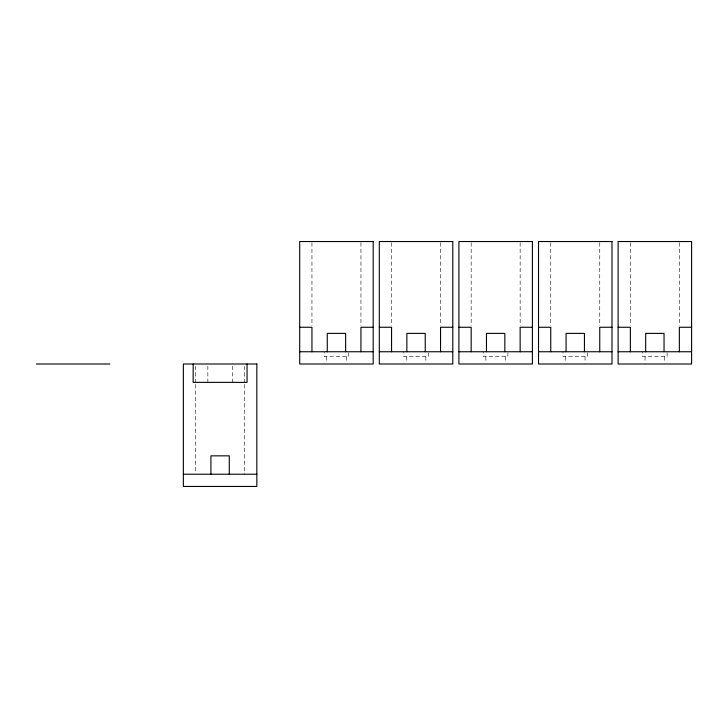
<?xml version="1.0" encoding="UTF-8"?>
<svg xmlns="http://www.w3.org/2000/svg" width="728" height="728" viewBox="0 0 728 728"><rect width="100%" height="100%" fill="white"/><g stroke="black" fill="none" stroke-linecap="round" stroke-linejoin="round"><path stroke-width="0.55" stroke-dasharray="3.64 2.73" d="M679.351 242.67L679.351 325.616M667.103 352.734L667.103 356.656L642.615 356.656L642.615 351.751M664.655 356.656L664.655 362.954M645.063 356.656L645.063 362.954M630.366 242.67L630.366 325.616M599.754 242.67L599.754 325.616M587.505 352.734L587.505 356.656L563.008 356.656L563.008 351.751M585.057 356.656L585.057 362.954M565.456 356.656L565.456 362.954M550.759 242.67L550.759 325.616M520.147 242.67L520.147 325.616M507.898 352.734L507.898 356.656L483.401 356.656L483.401 351.751M505.45 356.656L505.45 362.954M485.858 356.656L485.858 362.954M471.162 242.67L471.162 325.616M440.54 242.67L440.54 325.616M428.291 352.734L428.291 356.656L403.803 356.656L403.803 351.751M425.844 356.656L425.844 362.954M406.251 356.656L406.251 362.954M391.555 242.67L391.555 325.616M360.942 242.67L360.942 325.616M348.694 352.734L348.694 356.656L324.197 356.656L324.197 351.751M346.246 356.656L346.246 362.954M326.644 356.656L326.644 362.954M311.948 242.67L311.948 325.616M244.599 366.275L244.599 383.319M244.599 384.457L244.599 474.219M232.35 366.157L232.35 382.373M207.853 366.157L207.853 382.373M195.605 366.275L195.605 383.319M195.605 384.457L195.605 473.082"/><path stroke-width="1.09" d="M299.709 327.263L311.948 327.263L311.948 351.751M373.182 327.263L360.942 327.263L360.942 351.751M379.306 327.263L391.555 327.263L391.555 351.751M452.789 327.263L440.54 327.263L440.54 351.751M458.913 327.263L471.162 327.263L471.162 351.751M532.395 327.263L520.147 327.263L520.147 351.751M538.52 327.263L550.759 327.263L550.759 351.751M611.993 327.263L599.754 327.263L599.754 351.751M618.118 327.263L630.366 327.263L630.366 351.751M691.6 327.263L679.351 327.263L679.351 351.751M299.709 351.751L373.182 351.751M379.306 351.751L452.789 351.751M458.913 351.751L532.395 351.751M538.52 351.751L611.993 351.751M618.118 351.751L691.6 351.751M36.4 364L109.883 364M183.365 474.219L256.838 474.219M664.045 351.751L664.045 333.388L645.672 333.388L645.672 351.751M584.438 351.751L584.438 333.388L566.075 333.388L566.075 351.751M504.841 351.751L504.841 333.388L486.468 333.388L486.468 351.751M425.234 351.751L425.234 333.388L406.861 333.388L406.861 351.751M345.627 351.751L345.627 333.388L327.263 333.388L327.263 351.751M247.047 364L247.047 382.373L193.157 382.373L193.157 364M229.284 474.219L229.284 455.846L210.92 455.846L210.92 474.219M373.182 241.532L299.709 241.532L299.709 364L373.182 364L373.182 241.532M452.789 241.532L379.306 241.532L379.306 364L452.789 364L452.789 241.532M532.395 241.532L458.913 241.532L458.913 364L532.395 364L532.395 241.532M611.993 241.532L538.52 241.532L538.52 364L611.993 364L611.993 241.532M691.6 241.532L618.118 241.532L618.118 364L691.6 364L691.6 241.532M256.838 364L183.365 364L183.365 486.468L256.838 486.468L256.838 364"/></g></svg>
